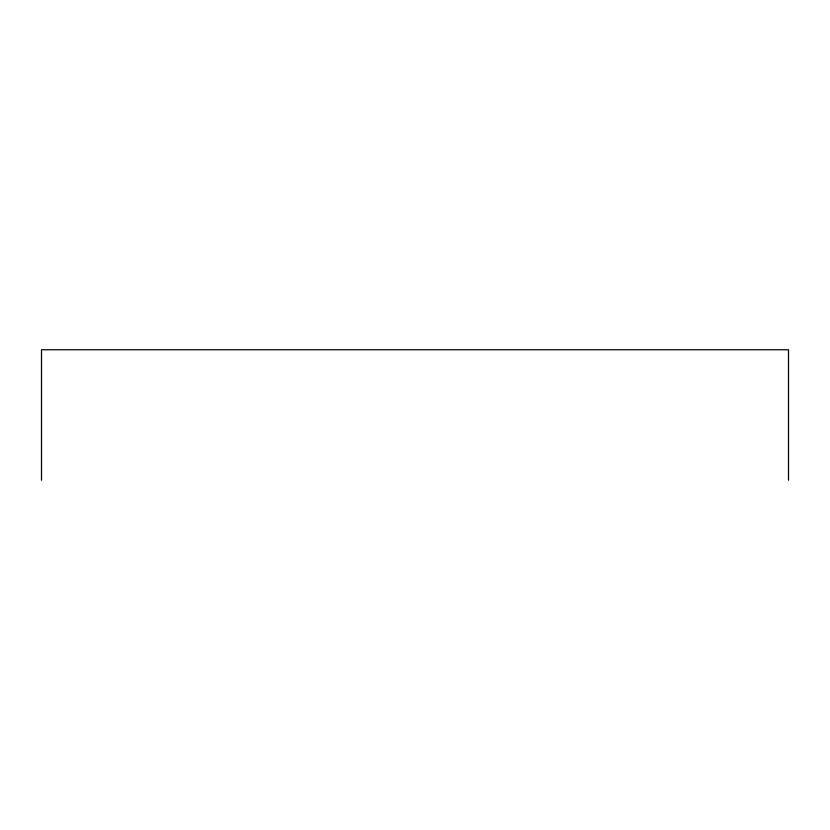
<?xml version="1.0" encoding="UTF-8"?>
<svg xmlns="http://www.w3.org/2000/svg" width="830" height="830" viewBox="0 0 830 830"><rect width="100%" height="100%" fill="white"/><g stroke="black" fill="none" stroke-linecap="round" stroke-linejoin="round"><path stroke-width="1.25" d="M788.5 480.238L788.5 349.762L41.5 349.762L41.5 480.238"/></g></svg>
